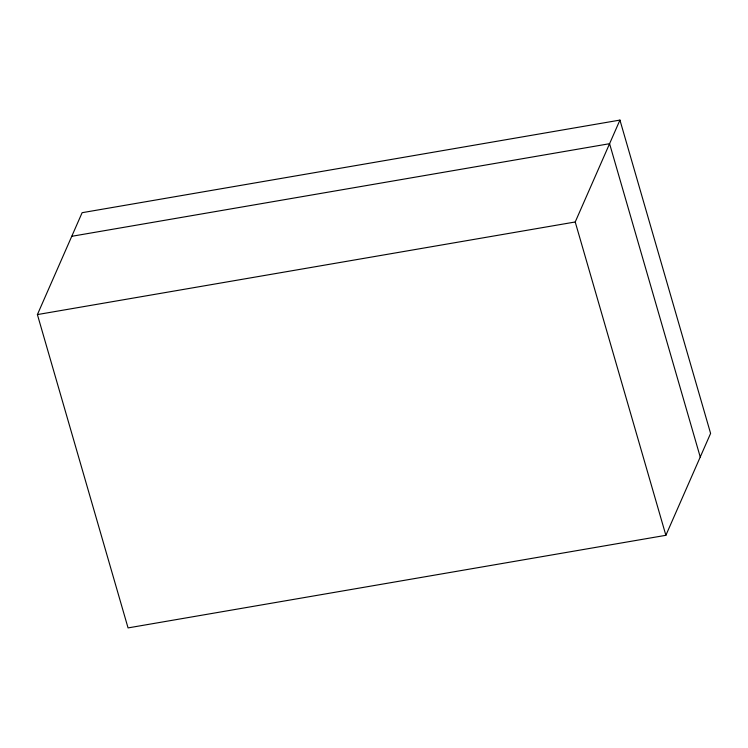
<?xml version="1.0" encoding="UTF-8"?>
<svg xmlns="http://www.w3.org/2000/svg" width="748" height="748" viewBox="0 0 748 748"><rect width="100%" height="100%" fill="white"/><g stroke="black" fill="none" stroke-linecap="round" stroke-linejoin="round"><path stroke-width="1.12" d="M37.4 314.581L82.121 212.694L619.942 120.091L710.6 433.419L665.879 535.306L128.058 627.909L37.4 314.581L575.221 221.978L619.942 120.091M71.761 236.303L609.583 143.7L700.24 457.028M575.221 221.978L665.879 535.306"/></g></svg>
